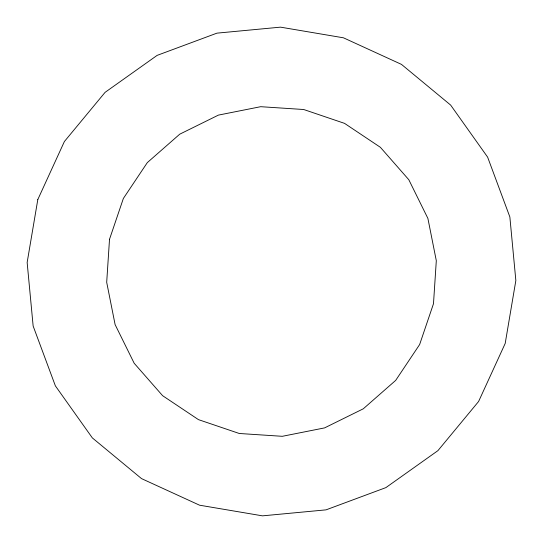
<?xml version="1.0" encoding="UTF-8"?>
<svg xmlns="http://www.w3.org/2000/svg" width="543" height="543" viewBox="0 0 543 543"><rect width="100%" height="100%" fill="white"/><g stroke="black" fill="none" stroke-linecap="round" stroke-linejoin="round"><path stroke-width="0.81" d="M109.51 239.293L106.693 282.312L115.109 324.599L134.182 363.267L162.608 395.684L198.46 419.637L239.293 433.49L282.312 436.307L324.599 427.891L363.267 408.818L395.684 380.392L419.637 344.54L433.49 303.707L436.307 260.688L427.891 218.401L408.818 179.733L380.392 147.316L344.54 123.363L303.707 109.51L260.688 106.693L218.401 115.109L179.733 134.182L147.316 162.608L123.363 198.46L109.51 239.293M37.806 199.552L27.15 262.486L33.143 326.038L55.379 385.869L92.344 437.909L141.519 478.607L199.552 505.194L262.486 515.85L326.038 509.857L385.869 487.621L437.909 450.656L478.607 401.481L505.194 343.447L515.85 280.514L509.857 216.962L487.621 157.131L450.656 105.091L401.481 64.393L343.447 37.806L280.514 27.15L216.962 33.143L157.131 55.379L105.091 92.344L64.393 141.519L37.806 199.552"/></g></svg>
